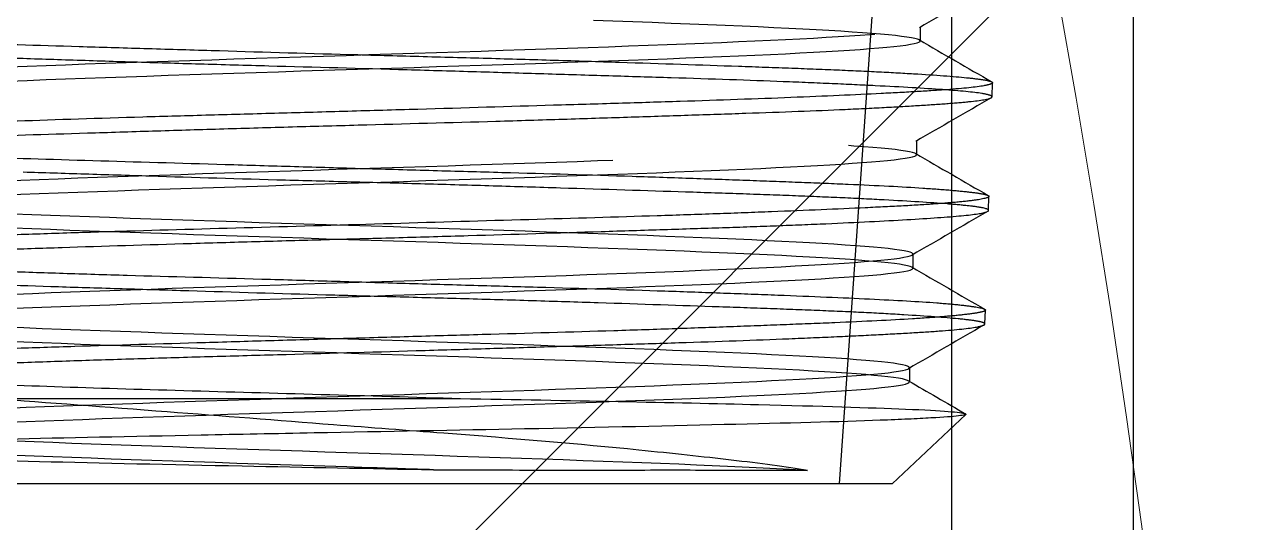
# Model space of a CAD drawing. Header units: millimetres. Extents: x -46397 to 283259, y -8690 to 23983.
# Drawn here: x -13623.84 to -13592.96, y 22602.03 to 22614.49 of the extents above; entities that cross this region are included whole.
import ezdxf

# ---------------------------------------------------------------- set-up
doc = ezdxf.new("R2010")
doc.units = ezdxf.units.MM
doc.linetypes.add('CENTER', pattern=[2, 1.25, -0.25, 0.25, -0.25])
doc.linetypes.add('PHANTOM', pattern=[63.5, 31.75, -6.35, 6.35, -6.35, 6.35, -6.35])
doc.layers.add('DUONGTAM', color=1, linetype='CENTER', lineweight=0)

# ---------------------------------------------------------------- blocks, each defined once
blk = doc.blocks.new('BO-3')
at = {"color": 251, "linetype": 'PHANTOM', "ltscale": 5, "extrusion": (0, 1, 0)}
for p, q in [((698.445, 4551.825), (698.445, 4598.867)), ((702.992, 4551.825), (702.992, 4598.867)), ((695.633, 4571.783), (697.331, 4596.079)), ((697.653, 4583.223), (697.653, 4582.867)), ((699.452, 4581.468), (699.463, 4581.821)), ((697.563, 4580.377), (697.563, 4580.022)), ((699.363, 4578.625), (699.374, 4578.976)), ((697.472, 4577.532), (697.472, 4577.177)), ((699.275, 4575.781), (699.286, 4576.13)), ((697.382, 4574.688), (697.382, 4574.332)), ((674.431, 4573.916), (686.135, 4573.916)), ((696.947, 4571.783), (698.792, 4573.517)), ((696.947, 4571.783), (669.836, 4571.783))]:
    blk.add_line(p, q, dxfattribs=at)
at = {"color": 251, "linetype": 'PHANTOM', "ltscale": 5}
for points, knots in [([(685.458, 4572.131), (684.925, 4572.148), (684.387, 4572.166), (680.886, 4572.28), (677.899, 4572.376), (673.019, 4572.569), (671.141, 4572.665), (669.228, 4572.858), (669.199, 4572.954), (671.009, 4573.147), (672.844, 4573.243), (677.67, 4573.436), (680.648, 4573.532), (686.592, 4573.724), (689.542, 4573.821), (694.265, 4574.013), (696.026, 4574.11), (697.666, 4574.302), (697.541, 4574.399), (695.449, 4574.591), (693.486, 4574.688), (688.48, 4574.88), (685.45, 4574.977), (679.499, 4575.169), (676.593, 4575.265), (672.038, 4575.458), (670.402, 4575.554), (669.04, 4575.747), (669.318, 4575.843), (671.69, 4576.036), (673.776, 4576.132), (678.951, 4576.325), (682.026, 4576.421), (687.971, 4576.614), (690.825, 4576.71), (695.199, 4576.903), (696.707, 4576.999), (697.785, 4577.192), (697.352, 4577.288), (694.706, 4577.481), (692.5, 4577.577), (687.167, 4577.77), (684.055, 4577.866), (678.131, 4578.059), (675.337, 4578.155), (671.156, 4578.347), (669.78, 4578.444), (668.99, 4578.636), (669.577, 4578.733), (672.493, 4578.925), (674.814, 4579.022), (680.293, 4579.214), (683.436, 4579.311), (689.323, 4579.503), (692.051, 4579.6), (696.028, 4579.792), (697.267, 4579.888), (697.765, 4580.081), (697.024, 4580.177), (693.844, 4580.37), (691.412, 4580.466), (685.8, 4580.659), (682.634, 4580.755), (676.798, 4580.948), (674.143, 4581.044), (670.381, 4581.237), (669.284, 4581.333), (669.08, 4581.526), (669.974, 4581.622), (673.413, 4581.815), (675.949, 4581.911), (681.682, 4582.104), (684.863, 4582.2), (690.634, 4582.393), (693.208, 4582.489), (696.745, 4582.682), (697.698, 4582.778), (697.605, 4582.971), (696.559, 4583.067), (692.868, 4583.259), (690.232, 4583.356), (684.392, 4583.548), (681.204, 4583.645), (675.512, 4583.837), (673.025, 4583.934), (669.724, 4584.126), (668.919, 4584.223), (669.311, 4584.415), (670.507, 4584.512), (674.443, 4584.704), (677.172, 4584.8), (683.105, 4584.993), (686.294, 4585.089), (691.891, 4585.282), (694.285, 4585.378), (697.341, 4585.571), (697.995, 4585.667), (697.303, 4585.86), (695.959, 4585.956), (691.787, 4586.149), (688.971, 4586.245), (682.957, 4586.438), (679.776, 4586.534), (674.287, 4586.727), (671.994, 4586.823), (669.192, 4587.016), (668.691, 4587.112), (669.682, 4587.305), (671.173, 4587.401), (675.573, 4587.594), (678.47, 4587.69), (684.549, 4587.882), (687.715, 4587.979), (693.081, 4588.171), (695.268, 4588.268), (697.808, 4588.46), (698.153, 4588.557), (696.862, 4588.749), (695.229, 4588.846), (690.61, 4589.038), (687.638, 4589.135), (681.508, 4589.327), (678.366, 4589.423), (673.135, 4589.616), (671.061, 4589.712), (668.792, 4589.905), (668.603, 4590.001), (670.193, 4590.194), (671.966, 4590.29), (676.793, 4590.483), (679.833, 4590.579), (686, 4590.772), (689.111, 4590.868), (694.191, 4591.061), (696.148, 4591.157), (698.139, 4591.35), (698.169, 4591.446), (696.284, 4591.639), (694.373, 4591.735), (689.349, 4591.928), (686.248, 4592.024), (680.059, 4592.217), (676.987, 4592.313), (672.07, 4592.505), (670.237, 4592.602), (668.529, 4592.794), (668.659, 4592.891), (670.838, 4593.083), (672.881, 4593.18), (678.093, 4593.372), (681.248, 4593.469), (687.444, 4593.661), (690.469, 4593.758), (695.21, 4593.95), (696.914, 4594.046), (698.331, 4594.239), (698.041, 4594.335), (695.572, 4594.528), (693.4, 4594.624), (688.013, 4594.817), (684.812, 4594.913), (678.624, 4595.106), (675.654, 4595.202), (671.101, 4595.395), (669.531, 4595.491), (668.409, 4595.684), (668.86, 4595.78), (671.614, 4595.973), (673.91, 4596.069), (679.461, 4596.262), (682.701, 4596.358), (688.866, 4596.551), (691.774, 4596.647), (696.126, 4596.84), (697.557, 4596.936), (698.38, 4597.129), (697.768, 4597.225), (694.733, 4597.417), (692.318, 4597.514), (686.616, 4597.706), (683.345, 4597.803), (677.218, 4597.995), (674.379, 4598.092), (670.241, 4598.284), (668.952, 4598.381), (668.433, 4598.573), (669.205, 4598.67), (671.44, 4598.8), (672.128, 4598.833), (672.903, 4598.867)], [0.0142017, 0.0142017, 0.0142017, 0.0142017, 0.015625, 0.015625, 0.0234375, 0.0234375, 0.03125, 0.03125, 0.0390625, 0.0390625, 0.046875, 0.046875, 0.0546875, 0.0546875, 0.0625, 0.0625, 0.0703125, 0.0703125, 0.078125, 0.078125, 0.0859375, 0.0859375, 0.09375, 0.09375, 0.1015625, 0.1015625, 0.109375, 0.109375, 0.1171875, 0.1171875, 0.125, 0.125, 0.1328125, 0.1328125, 0.140625, 0.140625, 0.1484375, 0.1484375, 0.15625, 0.15625, 0.1640625, 0.1640625, 0.171875, 0.171875, 0.1796875, 0.1796875, 0.1875, 0.1875, 0.1953125, 0.1953125, 0.203125, 0.203125, 0.2109375, 0.2109375, 0.21875, 0.21875, 0.2265625, 0.2265625, 0.234375, 0.234375, 0.2421875, 0.2421875, 0.25, 0.25, 0.2578125, 0.2578125, 0.265625, 0.265625, 0.2734375, 0.2734375, 0.28125, 0.28125, 0.2890625, 0.2890625, 0.296875, 0.296875, 0.3046875, 0.3046875, 0.3125, 0.3125, 0.3203125, 0.3203125, 0.328125, 0.328125, 0.3359375, 0.3359375, 0.34375, 0.34375, 0.3515625, 0.3515625, 0.359375, 0.359375, 0.3671875, 0.3671875, 0.375, 0.375, 0.3828125, 0.3828125, 0.390625, 0.390625, 0.3984375, 0.3984375, 0.40625, 0.40625, 0.4140625, 0.4140625, 0.421875, 0.421875, 0.4296875, 0.4296875, 0.4375, 0.4375, 0.4453125, 0.4453125, 0.453125, 0.453125, 0.4609375, 0.4609375, 0.46875, 0.46875, 0.4765625, 0.4765625, 0.484375, 0.484375, 0.4921875, 0.4921875, 0.5, 0.5, 0.5078125, 0.5078125, 0.515625, 0.515625, 0.5234375, 0.5234375, 0.53125, 0.53125, 0.5390625, 0.5390625, 0.546875, 0.546875, 0.5546875, 0.5546875, 0.5625, 0.5625, 0.5703125, 0.5703125, 0.578125, 0.578125, 0.5859375, 0.5859375, 0.59375, 0.59375, 0.6015625, 0.6015625, 0.609375, 0.609375, 0.6171875, 0.6171875, 0.625, 0.625, 0.6328125, 0.6328125, 0.640625, 0.640625, 0.6484375, 0.6484375, 0.65625, 0.65625, 0.6640625, 0.6640625, 0.671875, 0.671875, 0.6796875, 0.6796875, 0.6875, 0.6875, 0.6953125, 0.6953125, 0.703125, 0.703125, 0.7109375, 0.7109375, 0.71875, 0.71875, 0.7265625, 0.7265625, 0.734375, 0.734375, 0.7371154, 0.7371154, 0.7371154, 0.7371154]), ([(694.829, 4572.117), (694.053, 4572.161), (693.115, 4572.206), (689.727, 4572.346), (686.808, 4572.443), (680.886, 4572.635), (677.899, 4572.732), (673.019, 4572.924), (671.141, 4573.021), (669.228, 4573.213), (669.199, 4573.31), (671.009, 4573.502), (672.844, 4573.599), (677.67, 4573.791), (680.648, 4573.887), (686.592, 4574.08), (689.542, 4574.176), (694.265, 4574.369), (696.026, 4574.465), (697.666, 4574.658), (697.541, 4574.754), (695.449, 4574.947), (693.486, 4575.043), (688.48, 4575.236), (685.45, 4575.332), (679.499, 4575.525), (676.593, 4575.621), (672.038, 4575.814), (670.402, 4575.91), (669.04, 4576.103), (669.318, 4576.199), (671.69, 4576.392), (673.776, 4576.488), (678.951, 4576.681), (682.026, 4576.777), (687.971, 4576.969), (690.825, 4577.066), (695.199, 4577.258), (696.707, 4577.355), (697.785, 4577.547), (697.352, 4577.644), (694.706, 4577.836), (692.5, 4577.933), (687.167, 4578.125), (684.055, 4578.222), (678.131, 4578.414), (675.337, 4578.51), (671.156, 4578.703), (669.78, 4578.799), (668.99, 4578.992), (669.577, 4579.088), (672.493, 4579.281), (674.814, 4579.377), (680.293, 4579.57), (683.436, 4579.666), (689.323, 4579.859), (692.051, 4579.955), (696.028, 4580.148), (697.267, 4580.244), (697.765, 4580.437), (697.024, 4580.533), (693.844, 4580.726), (691.412, 4580.822), (685.8, 4581.015), (682.634, 4581.111), (676.798, 4581.304), (674.143, 4581.4), (670.381, 4581.592), (669.284, 4581.689), (669.08, 4581.881), (669.974, 4581.978), (673.413, 4582.17), (675.949, 4582.267), (681.682, 4582.459), (684.863, 4582.556), (690.634, 4582.748), (693.208, 4582.845), (696.745, 4583.037), (697.698, 4583.134), (697.605, 4583.326), (696.559, 4583.422), (692.868, 4583.615), (690.232, 4583.711), (684.392, 4583.904), (681.204, 4584), (675.512, 4584.193), (673.025, 4584.289), (669.724, 4584.482), (668.919, 4584.578), (669.311, 4584.771), (670.507, 4584.867), (674.443, 4585.06), (677.172, 4585.156), (683.105, 4585.349), (686.294, 4585.445), (691.891, 4585.638), (694.285, 4585.734), (697.341, 4585.927), (697.995, 4586.023), (697.303, 4586.216), (695.959, 4586.312), (691.787, 4586.504), (688.971, 4586.601), (682.957, 4586.793), (679.776, 4586.89), (674.287, 4587.082), (671.994, 4587.179), (669.192, 4587.371), (668.691, 4587.468), (669.682, 4587.66), (671.173, 4587.757), (675.573, 4587.949), (678.47, 4588.045), (684.549, 4588.238), (687.715, 4588.334), (693.081, 4588.527), (695.268, 4588.623), (697.808, 4588.816), (698.153, 4588.912), (696.862, 4589.105), (695.229, 4589.201), (690.61, 4589.394), (687.638, 4589.49), (681.508, 4589.683), (678.366, 4589.779), (673.135, 4589.972), (671.061, 4590.068), (668.792, 4590.261), (668.603, 4590.357), (670.193, 4590.55), (671.966, 4590.646), (676.793, 4590.839), (679.833, 4590.935), (686, 4591.127), (689.111, 4591.224), (694.191, 4591.416), (696.148, 4591.513), (698.139, 4591.705), (698.169, 4591.802), (696.284, 4591.994), (694.373, 4592.091), (689.349, 4592.283), (686.248, 4592.38), (680.059, 4592.572), (676.987, 4592.668), (672.07, 4592.861), (670.237, 4592.957), (668.529, 4593.15), (668.659, 4593.246), (670.838, 4593.439), (672.881, 4593.535), (678.093, 4593.728), (681.248, 4593.824), (687.444, 4594.017), (690.469, 4594.113), (695.21, 4594.306), (696.914, 4594.402), (698.331, 4594.595), (698.041, 4594.691), (695.572, 4594.884), (693.4, 4594.98), (688.013, 4595.173), (684.812, 4595.269), (678.624, 4595.462), (675.654, 4595.558), (671.101, 4595.75), (669.531, 4595.847), (668.409, 4596.039), (668.86, 4596.136), (671.614, 4596.328), (673.91, 4596.425), (679.461, 4596.617), (682.701, 4596.714), (688.866, 4596.906), (691.774, 4597.003), (696.126, 4597.195), (697.557, 4597.292), (698.38, 4597.484), (697.768, 4597.58), (694.733, 4597.773), (692.318, 4597.869), (686.616, 4598.062), (683.345, 4598.158), (677.218, 4598.351), (674.379, 4598.447), (670.241, 4598.64), (668.952, 4598.736), (668.662, 4598.844), (668.645, 4598.856), (668.644, 4598.867)], [0.0042069, 0.0042069, 0.0042069, 0.0042069, 0.0078125, 0.0078125, 0.015625, 0.015625, 0.0234375, 0.0234375, 0.03125, 0.03125, 0.0390625, 0.0390625, 0.046875, 0.046875, 0.0546875, 0.0546875, 0.0625, 0.0625, 0.0703125, 0.0703125, 0.078125, 0.078125, 0.0859375, 0.0859375, 0.09375, 0.09375, 0.1015625, 0.1015625, 0.109375, 0.109375, 0.1171875, 0.1171875, 0.125, 0.125, 0.1328125, 0.1328125, 0.140625, 0.140625, 0.1484375, 0.1484375, 0.15625, 0.15625, 0.1640625, 0.1640625, 0.171875, 0.171875, 0.1796875, 0.1796875, 0.1875, 0.1875, 0.1953125, 0.1953125, 0.203125, 0.203125, 0.2109375, 0.2109375, 0.21875, 0.21875, 0.2265625, 0.2265625, 0.234375, 0.234375, 0.2421875, 0.2421875, 0.25, 0.25, 0.2578125, 0.2578125, 0.265625, 0.265625, 0.2734375, 0.2734375, 0.28125, 0.28125, 0.2890625, 0.2890625, 0.296875, 0.296875, 0.3046875, 0.3046875, 0.3125, 0.3125, 0.3203125, 0.3203125, 0.328125, 0.328125, 0.3359375, 0.3359375, 0.34375, 0.34375, 0.3515625, 0.3515625, 0.359375, 0.359375, 0.3671875, 0.3671875, 0.375, 0.375, 0.3828125, 0.3828125, 0.390625, 0.390625, 0.3984375, 0.3984375, 0.40625, 0.40625, 0.4140625, 0.4140625, 0.421875, 0.421875, 0.4296875, 0.4296875, 0.4375, 0.4375, 0.4453125, 0.4453125, 0.453125, 0.453125, 0.4609375, 0.4609375, 0.46875, 0.46875, 0.4765625, 0.4765625, 0.484375, 0.484375, 0.4921875, 0.4921875, 0.5, 0.5, 0.5078125, 0.5078125, 0.515625, 0.515625, 0.5234375, 0.5234375, 0.53125, 0.53125, 0.5390625, 0.5390625, 0.546875, 0.546875, 0.5546875, 0.5546875, 0.5625, 0.5625, 0.5703125, 0.5703125, 0.578125, 0.578125, 0.5859375, 0.5859375, 0.59375, 0.59375, 0.6015625, 0.6015625, 0.609375, 0.609375, 0.6171875, 0.6171875, 0.625, 0.625, 0.6328125, 0.6328125, 0.640625, 0.640625, 0.6484375, 0.6484375, 0.65625, 0.65625, 0.6640625, 0.6640625, 0.671875, 0.671875, 0.6796875, 0.6796875, 0.6875, 0.6875, 0.6953125, 0.6953125, 0.703125, 0.703125, 0.7109375, 0.7109375, 0.71875, 0.71875, 0.7265625, 0.7265625, 0.7275, 0.7275, 0.7275, 0.7275]), ([(676.584, 4582.73), (677.11, 4582.714), (677.65, 4582.698), (678.205, 4582.682), (678.76, 4582.665), (679.324, 4582.648), (679.89, 4582.631)], [0.550494095, 0.550494095, 0.550494095, 0.550494095, 0.551608011, 0.551608011, 0.551608011, 0.552721927, 0.552721927, 0.552721927, 0.552721927]), ([(693.097, 4582.236), (693.561, 4582.22), (694.011, 4582.204), (694.434, 4582.188), (694.857, 4582.173), (695.256, 4582.157), (695.631, 4582.141)], [0.561633252, 0.561633252, 0.561633252, 0.561633252, 0.562747167, 0.562747167, 0.562747167, 0.563861083, 0.563861083, 0.563861083, 0.563861083]), ([(694.219, 4581.848), (693.362, 4581.881), (692.428, 4581.912), (691.414, 4581.944), (690.908, 4581.959), (690.383, 4581.975), (689.852, 4581.991)], [0.177296854, 0.177296854, 0.177296854, 0.177296854, 0.179513065, 0.179513065, 0.179513065, 0.18062117, 0.18062117, 0.18062117, 0.18062117]), ([(698.876, 4581.941), (699.032, 4581.925), (699.158, 4581.909), (699.252, 4581.894), (699.347, 4581.878), (699.409, 4581.862), (699.44, 4581.846), (699.471, 4581.83), (699.471, 4581.814), (699.439, 4581.797)], [0.568316746, 0.568316746, 0.568316746, 0.568316746, 0.569430661, 0.569430661, 0.569430661, 0.570544577, 0.570544577, 0.570544577, 0.571658493, 0.571658493, 0.571658493, 0.571658493]), ([(697.577, 4581.599), (697.301, 4581.583), (697, 4581.567), (696.673, 4581.551), (696.021, 4581.519), (695.268, 4581.485), (694.414, 4581.45)], [0.576114155, 0.576114155, 0.576114155, 0.576114155, 0.577228071, 0.577228071, 0.577228071, 0.579455902, 0.579455902, 0.579455902, 0.579455902]), ([(698.93, 4581.354), (699.226, 4581.386), (699.395, 4581.417), (699.44, 4581.45), (699.462, 4581.467), (699.453, 4581.484), (699.412, 4581.501)], [0.166215801, 0.166215801, 0.166215801, 0.166215801, 0.168432011, 0.168432011, 0.168432011, 0.169540117, 0.169540117, 0.169540117, 0.169540117]), ([(691.638, 4581.352), (691.14, 4581.336), (690.625, 4581.32), (690.092, 4581.304), (689.559, 4581.288), (689.014, 4581.272), (688.464, 4581.256), (687.362, 4581.224), (686.23, 4581.189), (685.066, 4581.155), (684.483, 4581.138), (683.897, 4581.121), (683.316, 4581.105)], [0.581683733, 0.581683733, 0.581683733, 0.581683733, 0.582797649, 0.582797649, 0.582797649, 0.583911565, 0.583911565, 0.583911565, 0.586139396, 0.586139396, 0.586139396, 0.587253311, 0.587253311, 0.587253311, 0.587253311]), ([(696.812, 4581.206), (697.133, 4581.223), (697.425, 4581.24), (697.689, 4581.257), (697.953, 4581.274), (698.188, 4581.29), (698.396, 4581.306)], [0.162891485, 0.162891485, 0.162891485, 0.162891485, 0.16399959, 0.16399959, 0.16399959, 0.165107695, 0.165107695, 0.165107695, 0.165107695]), ([(678.178, 4580.961), (677.079, 4580.928), (676.031, 4580.893), (675.036, 4580.859), (674.538, 4580.842), (674.052, 4580.826), (673.592, 4580.809)], [0.590595058, 0.590595058, 0.590595058, 0.590595058, 0.59282289, 0.59282289, 0.59282289, 0.593936805, 0.593936805, 0.593936805, 0.593936805]), ([(683.316, 4581.105), (682.735, 4581.088), (682.157, 4581.072), (681.582, 4581.056), (681.006, 4581.041), (680.434, 4581.025), (679.864, 4581.009)], [0.587253311, 0.587253311, 0.587253311, 0.587253311, 0.588367227, 0.588367227, 0.588367227, 0.589481143, 0.589481143, 0.589481143, 0.589481143]), ([(681.823, 4580.716), (682.404, 4580.732), (682.992, 4580.748), (683.574, 4580.764), (684.738, 4580.796), (685.888, 4580.826), (687.023, 4580.859)], [0.151810431, 0.151810431, 0.151810431, 0.151810431, 0.152918537, 0.152918537, 0.152918537, 0.155134747, 0.155134747, 0.155134747, 0.155134747]), ([(687.023, 4580.859), (687.591, 4580.876), (688.158, 4580.893), (688.707, 4580.91), (689.257, 4580.928), (689.793, 4580.945), (690.316, 4580.961), (690.838, 4580.978), (691.347, 4580.995), (691.842, 4581.011)], [0.155134747, 0.155134747, 0.155134747, 0.155134747, 0.156242853, 0.156242853, 0.156242853, 0.157350958, 0.157350958, 0.157350958, 0.158459063, 0.158459063, 0.158459063, 0.158459063]), ([(673.905, 4579.972), (674.84, 4579.938), (675.866, 4579.906), (676.928, 4579.874), (677.99, 4579.843), (679.095, 4579.811), (680.244, 4579.777)], [0.612873371, 0.612873371, 0.612873371, 0.612873371, 0.615101203, 0.615101203, 0.615101203, 0.617329034, 0.617329034, 0.617329034, 0.617329034]), ([(687.174, 4579.578), (688.302, 4579.547), (689.391, 4579.515), (690.44, 4579.481), (690.964, 4579.464), (691.477, 4579.446), (691.968, 4579.429), (692.458, 4579.412), (692.929, 4579.395), (693.381, 4579.379)], [0.621784696, 0.621784696, 0.621784696, 0.621784696, 0.624012528, 0.624012528, 0.624012528, 0.625126443, 0.625126443, 0.625126443, 0.626240359, 0.626240359, 0.626240359, 0.626240359]), ([(688.64, 4579.184), (688.09, 4579.201), (687.523, 4579.218), (686.956, 4579.235), (686.388, 4579.252), (685.817, 4579.269), (685.242, 4579.285), (684.667, 4579.301), (684.089, 4579.317), (683.506, 4579.333)], [0.117459166, 0.117459166, 0.117459166, 0.117459166, 0.118567271, 0.118567271, 0.118567271, 0.119675376, 0.119675376, 0.119675376, 0.120783482, 0.120783482, 0.120783482, 0.120783482]), ([(698.408, 4579.133), (698.608, 4579.116), (698.776, 4579.099), (698.914, 4579.082), (699.052, 4579.066), (699.159, 4579.05), (699.236, 4579.034)], [0.631809937, 0.631809937, 0.631809937, 0.631809937, 0.632923853, 0.632923853, 0.632923853, 0.634037768, 0.634037768, 0.634037768, 0.634037768]), ([(697.315, 4578.395), (697.884, 4578.428), (698.348, 4578.46), (698.683, 4578.491), (699.018, 4578.523), (699.231, 4578.555), (699.319, 4578.59), (699.406, 4578.625), (699.365, 4578.659), (699.199, 4578.692)], [0.09972948, 0.09972948, 0.09972948, 0.09972948, 0.101945691, 0.101945691, 0.101945691, 0.104161902, 0.104161902, 0.104161902, 0.106378112, 0.106378112, 0.106378112, 0.106378112]), ([(692.548, 4578.539), (692.068, 4578.522), (691.574, 4578.505), (691.065, 4578.489), (690.049, 4578.456), (688.974, 4578.425), (687.847, 4578.393), (686.72, 4578.361), (685.578, 4578.327), (684.421, 4578.293)], [0.645176925, 0.645176925, 0.645176925, 0.645176925, 0.64629084, 0.64629084, 0.64629084, 0.648518672, 0.648518672, 0.648518672, 0.650746503, 0.650746503, 0.650746503, 0.650746503]), ([(682.855, 4577.898), (683.433, 4577.913), (684.013, 4577.929), (684.592, 4577.945), (685.172, 4577.961), (685.756, 4577.978), (686.33, 4577.995), (687.479, 4578.03), (688.588, 4578.064), (689.657, 4578.098)], [0.088648427, 0.088648427, 0.088648427, 0.088648427, 0.089756532, 0.089756532, 0.089756532, 0.090864638, 0.090864638, 0.090864638, 0.093080848, 0.093080848, 0.093080848, 0.093080848]), ([(681.157, 4576.907), (681.732, 4576.89), (682.318, 4576.873), (682.903, 4576.856), (683.487, 4576.838), (684.068, 4576.821), (684.646, 4576.804)], [0.681936141, 0.681936141, 0.681936141, 0.681936141, 0.683050057, 0.683050057, 0.683050057, 0.684163972, 0.684163972, 0.684163972, 0.684163972]), ([(692.727, 4576.557), (693.202, 4576.54), (693.653, 4576.523), (694.082, 4576.506), (694.94, 4576.472), (695.709, 4576.44), (696.385, 4576.408)], [0.68973355, 0.68973355, 0.68973355, 0.68973355, 0.690847466, 0.690847466, 0.690847466, 0.693075297, 0.693075297, 0.693075297, 0.693075297]), ([(689.586, 4576.31), (689.05, 4576.327), (688.496, 4576.344), (687.937, 4576.361), (687.377, 4576.378), (686.813, 4576.394), (686.243, 4576.41)], [0.053189056, 0.053189056, 0.053189056, 0.053189056, 0.054297162, 0.054297162, 0.054297162, 0.055405267, 0.055405267, 0.055405267, 0.055405267]), ([(696.607, 4575.515), (696.929, 4575.532), (697.223, 4575.548), (697.491, 4575.564), (697.759, 4575.58), (698.001, 4575.596), (698.211, 4575.612)], [0.035459371, 0.035459371, 0.035459371, 0.035459371, 0.036567476, 0.036567476, 0.036567476, 0.037675581, 0.037675581, 0.037675581, 0.037675581]), ([(686.761, 4575.166), (687.331, 4575.183), (687.89, 4575.2), (688.439, 4575.217), (688.988, 4575.233), (689.527, 4575.249), (690.055, 4575.266)], [0.027702633, 0.027702633, 0.027702633, 0.027702633, 0.028810739, 0.028810739, 0.028810739, 0.029918844, 0.029918844, 0.029918844, 0.029918844]), ([(681.556, 4575.015), (682.712, 4575.047), (683.87, 4575.079), (685.03, 4575.114), (685.609, 4575.131), (686.192, 4575.149), (686.761, 4575.166)], [0.024378317, 0.024378317, 0.024378317, 0.024378317, 0.026594528, 0.026594528, 0.026594528, 0.027702633, 0.027702633, 0.027702633, 0.027702633]), ([(675.013, 4574.814), (675.509, 4574.832), (676.025, 4574.849), (676.55, 4574.867), (677.075, 4574.884), (677.61, 4574.901), (678.157, 4574.918)], [0.019945896, 0.019945896, 0.019945896, 0.019945896, 0.021054001, 0.021054001, 0.021054001, 0.022162107, 0.022162107, 0.022162107, 0.022162107]), ([(675.969, 4574.216), (676.994, 4574.182), (678.072, 4574.149), (679.204, 4574.117), (680.335, 4574.084), (681.484, 4574.053), (682.642, 4574.02), (683.8, 4573.986), (684.978, 4573.951), (686.135, 4573.916)], [0.742087586, 0.742087586, 0.742087586, 0.742087586, 0.744315417, 0.744315417, 0.744315417, 0.746543248, 0.746543248, 0.746543248, 0.748771079, 0.748771079, 0.748771079, 0.748771079]), ([(686.135, 4573.916), (687.503, 4573.89), (688.832, 4573.866), (691.36, 4573.817), (692.541, 4573.791), (695.141, 4573.725), (696.398, 4573.688), (698.241, 4573.612), (698.683, 4573.572), (698.869, 4573.502), (698.623, 4573.47), (697.73, 4573.416), (697.326, 4573.396), (695.87, 4573.339), (694.578, 4573.305), (691.467, 4573.231), (689.662, 4573.19), (686.035, 4573.119), (684.25, 4573.088), (681.515, 4573.034), (680.566, 4573.015), (677.887, 4572.96), (676.233, 4572.928), (673.228, 4572.855), (671.922, 4572.815), (670.476, 4572.76), (670.086, 4572.743), (669.09, 4572.687), (668.865, 4572.646), (669.058, 4572.577), (669.462, 4572.543), (670.718, 4572.483), (671.19, 4572.464), (672.783, 4572.409), (674.09, 4572.377), (677.135, 4572.304), (678.864, 4572.264), (682.249, 4572.196), (683.868, 4572.165), (685.458, 4572.131)], [-5.991371, -5.991371, -5.991371, -5.991371, -5.756166, -5.756166, -5.51587, -5.51587, -5.167354, -5.167354, -4.794198, -4.794198, -4.422975, -4.422975, -4.225, -4.225, -3.835017, -3.835017, -3.438431, -3.438431, -3.085621, -3.085621, -2.895458, -2.895458, -2.534856, -2.534856, -2.151513, -2.151513, -1.969769, -1.969769, -1.564136, -1.564136, -1.177055, -1.177055, -1.000421, -1.000421, -0.66023, -0.66023, -0.308798, -0.308798, 0, 0, 0, 0]), ([(694.829, 4572.117), (694.294, 4572.205), (693.652, 4572.289), (692.225, 4572.454), (691.442, 4572.539), (689.121, 4572.773), (687.477, 4572.911), (684.811, 4573.114), (683.875, 4573.184), (681.553, 4573.366), (680.157, 4573.476), (677.253, 4573.697), (675.794, 4573.802), (674.431, 4573.916)], [-1.494979, -1.494979, -1.494979, -1.494979, -1.287461, -1.287461, -1.092573, -1.092573, -0.748624, -0.748624, -0.571424, -0.571424, -0.302102, -0.302102, -0.000001, -0.000001, -0.000001, -0.000001]), ([(685.458, 4572.131), (686.432, 4572.128), (687.391, 4572.125), (689.162, 4572.124), (689.981, 4572.125), (691.536, 4572.126), (692.264, 4572.126), (693.642, 4572.121), (694.276, 4572.118), (694.829, 4572.117)], [-0.7261823, -0.7261823, -0.7261823, -0.7261823, -0.537151, -0.537151, -0.3630117, -0.3630117, -0.1860264, -0.1860264, 0, 0, 0, 0])]:
    blk.add_open_spline(points, degree=3, knots=knots, dxfattribs=at)
for points in [[(699.523, 4584.292), (698.892, 4583.927), (698.262, 4583.563), (697.632, 4583.199)], [(673.607, 4582.825), (674.54, 4582.792), (675.533, 4582.762), (676.584, 4582.73)], [(697.632, 4582.892), (698.236, 4582.542), (698.84, 4582.193), (699.445, 4581.844)], [(676.338, 4582.387), (675.814, 4582.404), (675.298, 4582.421), (674.805, 4582.437)], [(677.94, 4582.336), (677.396, 4582.353), (676.861, 4582.37), (676.338, 4582.387)], [(679.89, 4582.631), (681.023, 4582.597), (682.175, 4582.563), (683.345, 4582.531)], [(683.345, 4582.531), (683.93, 4582.514), (684.517, 4582.498), (685.094, 4582.483)], [(685.094, 4582.483), (685.672, 4582.467), (686.244, 4582.452), (686.809, 4582.436)], [(686.809, 4582.436), (687.375, 4582.42), (687.935, 4582.404), (688.489, 4582.387)], [(688.489, 4582.387), (689.043, 4582.37), (689.59, 4582.353), (690.118, 4582.336)], [(679.606, 4582.286), (679.041, 4582.302), (678.485, 4582.319), (677.94, 4582.336)], [(681.331, 4582.238), (680.752, 4582.254), (680.172, 4582.27), (679.606, 4582.286)], [(684.804, 4582.142), (683.646, 4582.176), (682.488, 4582.207), (681.331, 4582.238)], [(686.539, 4582.092), (685.966, 4582.109), (685.383, 4582.126), (684.804, 4582.142)], [(688.226, 4582.041), (687.674, 4582.058), (687.111, 4582.075), (686.539, 4582.092)], [(689.852, 4581.991), (689.32, 4582.007), (688.778, 4582.024), (688.226, 4582.041)], [(690.118, 4582.336), (691.174, 4582.302), (692.167, 4582.268), (693.097, 4582.236)], [(695.631, 4582.141), (696.006, 4582.125), (696.358, 4582.109), (696.685, 4582.092)], [(696.685, 4582.092), (697.012, 4582.075), (697.316, 4582.058), (697.59, 4582.041)], [(697.59, 4582.041), (698.136, 4582.007), (698.564, 4581.974), (698.876, 4581.941)], [(695.445, 4581.797), (695.058, 4581.814), (694.648, 4581.831), (694.219, 4581.848)], [(696.526, 4581.746), (696.192, 4581.762), (695.833, 4581.78), (695.445, 4581.797)], [(698.208, 4581.649), (697.755, 4581.681), (697.193, 4581.712), (696.526, 4581.746)], [(699.248, 4581.746), (699.057, 4581.711), (698.745, 4581.679), (698.314, 4581.647)], [(699.439, 4581.797), (699.407, 4581.78), (699.343, 4581.763), (699.248, 4581.746)], [(694.414, 4581.45), (693.559, 4581.416), (692.633, 4581.383), (691.638, 4581.352)], [(699.432, 4581.445), (698.802, 4581.081), (698.172, 4580.717), (697.542, 4580.353)], [(698.314, 4581.647), (698.099, 4581.631), (697.852, 4581.615), (697.577, 4581.599)], [(699.195, 4581.552), (698.989, 4581.586), (698.661, 4581.617), (698.208, 4581.649)], [(699.412, 4581.501), (699.371, 4581.519), (699.298, 4581.536), (699.195, 4581.552)], [(693.281, 4581.059), (694.2, 4581.091), (695.03, 4581.121), (695.771, 4581.155)], [(695.771, 4581.155), (696.141, 4581.172), (696.491, 4581.189), (696.812, 4581.206)], [(698.396, 4581.306), (698.603, 4581.322), (698.782, 4581.338), (698.93, 4581.354)], [(679.864, 4581.009), (679.294, 4580.993), (678.728, 4580.977), (678.178, 4580.961)], [(691.842, 4581.011), (692.337, 4581.027), (692.821, 4581.043), (693.281, 4581.059)], [(673.798, 4580.469), (674.728, 4580.5), (675.725, 4580.531), (676.79, 4580.564)], [(676.79, 4580.564), (677.322, 4580.58), (677.871, 4580.597), (678.423, 4580.615)], [(678.423, 4580.615), (678.976, 4580.632), (679.535, 4580.649), (680.102, 4580.666)], [(680.102, 4580.666), (680.668, 4580.682), (681.242, 4580.699), (681.823, 4580.716)], [(697.542, 4580.046), (698.147, 4579.697), (698.752, 4579.347), (699.357, 4578.997)], [(676.725, 4579.532), (676.195, 4579.549), (675.681, 4579.565), (675.184, 4579.581)], [(680.244, 4579.777), (680.819, 4579.76), (681.399, 4579.743), (681.977, 4579.726)], [(681.977, 4579.726), (682.555, 4579.709), (683.133, 4579.692), (683.713, 4579.675)], [(683.713, 4579.675), (684.292, 4579.659), (684.872, 4579.642), (685.452, 4579.626)], [(685.452, 4579.626), (686.032, 4579.61), (686.61, 4579.594), (687.174, 4579.578)], [(678.357, 4579.481), (677.805, 4579.498), (677.256, 4579.515), (676.725, 4579.532)], [(681.754, 4579.38), (680.595, 4579.412), (679.462, 4579.446), (678.357, 4579.481)], [(683.506, 4579.333), (682.923, 4579.348), (682.334, 4579.364), (681.754, 4579.38)], [(693.381, 4579.379), (693.833, 4579.362), (694.266, 4579.346), (694.679, 4579.33)], [(694.679, 4579.33), (695.092, 4579.314), (695.486, 4579.298), (695.85, 4579.282)], [(695.85, 4579.282), (696.579, 4579.251), (697.202, 4579.219), (697.719, 4579.184)], [(691.777, 4579.084), (690.788, 4579.116), (689.742, 4579.149), (688.64, 4579.184)], [(693.216, 4579.036), (692.756, 4579.052), (692.272, 4579.068), (691.777, 4579.084)], [(694.529, 4578.988), (694.114, 4579.005), (693.677, 4579.021), (693.216, 4579.036)], [(695.706, 4578.939), (695.337, 4578.955), (694.944, 4578.972), (694.529, 4578.988)], [(697.719, 4579.184), (697.977, 4579.167), (698.209, 4579.15), (698.408, 4579.133)], [(699.37, 4578.986), (699.396, 4578.954), (699.295, 4578.922), (699.069, 4578.887)], [(699.236, 4579.034), (699.312, 4579.018), (699.358, 4579.002), (699.37, 4578.986)], [(696.276, 4578.69), (695.584, 4578.658), (694.8, 4578.625), (693.927, 4578.59)], [(696.746, 4578.887), (696.425, 4578.904), (696.076, 4578.922), (695.706, 4578.939)], [(697.234, 4578.738), (696.943, 4578.722), (696.622, 4578.706), (696.276, 4578.69)], [(698.325, 4578.788), (697.913, 4578.819), (697.388, 4578.852), (696.746, 4578.887)], [(698.02, 4578.786), (697.786, 4578.769), (697.524, 4578.753), (697.234, 4578.738)], [(698.634, 4578.836), (698.458, 4578.819), (698.253, 4578.802), (698.02, 4578.786)], [(698.855, 4578.74), (698.709, 4578.756), (698.531, 4578.772), (698.325, 4578.788)], [(699.069, 4578.887), (698.955, 4578.87), (698.809, 4578.853), (698.634, 4578.836)], [(699.199, 4578.692), (699.116, 4578.708), (699.002, 4578.724), (698.855, 4578.74)], [(693.927, 4578.59), (693.49, 4578.573), (693.029, 4578.556), (692.548, 4578.539)], [(695.291, 4578.293), (696.073, 4578.327), (696.747, 4578.362), (697.315, 4578.395)], [(699.342, 4578.601), (698.712, 4578.236), (698.081, 4577.872), (697.45, 4577.507)], [(675.985, 4578.047), (675.471, 4578.03), (674.974, 4578.013), (674.494, 4577.996)], [(677.577, 4578.097), (677.031, 4578.08), (676.499, 4578.064), (675.985, 4578.047)], [(680.933, 4578.192), (679.787, 4578.16), (678.668, 4578.129), (677.577, 4578.097)], [(684.421, 4578.293), (683.263, 4578.259), (682.08, 4578.224), (680.933, 4578.192)], [(689.657, 4578.098), (690.191, 4578.114), (690.718, 4578.131), (691.228, 4578.147)], [(691.228, 4578.147), (691.738, 4578.163), (692.228, 4578.179), (692.699, 4578.195)], [(692.699, 4578.195), (693.17, 4578.21), (693.622, 4578.226), (694.054, 4578.242)], [(694.054, 4578.242), (694.486, 4578.259), (694.9, 4578.276), (695.291, 4578.293)], [(676.154, 4577.698), (677.193, 4577.732), (678.275, 4577.767), (679.401, 4577.8)], [(679.401, 4577.8), (679.965, 4577.817), (680.543, 4577.834), (681.12, 4577.85)], [(681.12, 4577.85), (681.698, 4577.866), (682.276, 4577.882), (682.855, 4577.898)], [(674.639, 4577.648), (675.125, 4577.664), (675.635, 4577.681), (676.154, 4577.698)], [(674.679, 4577.102), (675.164, 4577.085), (675.666, 4577.069), (676.185, 4577.052)], [(697.45, 4577.202), (698.056, 4576.852), (698.662, 4576.501), (699.267, 4576.151)], [(676.066, 4576.708), (675.031, 4576.741), (674.046, 4576.772), (673.157, 4576.805)], [(676.185, 4577.052), (676.703, 4577.036), (677.242, 4577.019), (677.789, 4577.003)], [(677.789, 4577.003), (678.884, 4576.971), (680.006, 4576.94), (681.157, 4576.907)], [(684.646, 4576.804), (685.223, 4576.787), (685.797, 4576.771), (686.367, 4576.754)], [(677.663, 4576.659), (677.116, 4576.676), (676.584, 4576.692), (676.066, 4576.708)], [(679.33, 4576.608), (678.768, 4576.625), (678.21, 4576.642), (677.663, 4576.659)], [(682.767, 4576.506), (681.598, 4576.539), (680.453, 4576.574), (679.33, 4576.608)], [(684.519, 4576.458), (683.94, 4576.474), (683.351, 4576.49), (682.767, 4576.506)], [(686.367, 4576.754), (686.938, 4576.738), (687.507, 4576.722), (688.066, 4576.706)], [(688.066, 4576.706), (689.186, 4576.674), (690.249, 4576.643), (691.257, 4576.609)], [(691.257, 4576.609), (691.761, 4576.592), (692.252, 4576.575), (692.727, 4576.557)], [(686.243, 4576.41), (685.673, 4576.426), (685.099, 4576.442), (684.519, 4576.458)], [(692.617, 4576.208), (691.667, 4576.241), (690.657, 4576.275), (689.586, 4576.31)], [(693.986, 4576.16), (693.552, 4576.176), (693.092, 4576.192), (692.617, 4576.208)], [(696.385, 4576.408), (697.061, 4576.376), (697.62, 4576.345), (698.066, 4576.311)], [(698.066, 4576.311), (698.288, 4576.294), (698.482, 4576.276), (698.647, 4576.259)], [(698.647, 4576.259), (698.811, 4576.241), (698.944, 4576.224), (699.045, 4576.208)], [(699.045, 4576.208), (699.246, 4576.174), (699.322, 4576.142), (699.27, 4576.11)], [(695.215, 4576.112), (694.829, 4576.129), (694.419, 4576.144), (693.986, 4576.16)], [(696.304, 4576.063), (695.965, 4576.08), (695.602, 4576.096), (695.215, 4576.112)], [(697.456, 4575.909), (696.915, 4575.876), (696.267, 4575.844), (695.511, 4575.812)], [(697.245, 4576.011), (696.96, 4576.028), (696.644, 4576.046), (696.304, 4576.063)], [(698.604, 4575.91), (698.269, 4575.942), (697.815, 4575.976), (697.245, 4576.011)], [(698.186, 4575.96), (697.972, 4575.943), (697.727, 4575.926), (697.456, 4575.909)], [(698.733, 4576.012), (698.582, 4575.995), (698.4, 4575.978), (698.186, 4575.96)], [(699.015, 4575.862), (698.91, 4575.878), (698.772, 4575.894), (698.604, 4575.91)], [(699.095, 4576.062), (699.005, 4576.046), (698.885, 4576.029), (698.733, 4576.012)], [(699.234, 4575.814), (699.193, 4575.83), (699.12, 4575.846), (699.015, 4575.862)], [(699.27, 4576.11), (699.244, 4576.094), (699.185, 4576.078), (699.095, 4576.062)], [(689.979, 4575.611), (688.92, 4575.578), (687.82, 4575.546), (686.679, 4575.514)], [(691.533, 4575.661), (691.032, 4575.644), (690.509, 4575.627), (689.979, 4575.611)], [(692.978, 4575.713), (692.516, 4575.696), (692.034, 4575.679), (691.533, 4575.661)], [(694.305, 4575.764), (693.882, 4575.747), (693.44, 4575.73), (692.978, 4575.713)], [(695.511, 4575.812), (695.133, 4575.796), (694.728, 4575.78), (694.305, 4575.764)], [(699.254, 4575.758), (698.623, 4575.393), (697.991, 4575.027), (697.359, 4574.662)], [(698.211, 4575.612), (698.632, 4575.644), (698.927, 4575.677), (699.099, 4575.712)], [(699.099, 4575.712), (699.185, 4575.729), (699.241, 4575.747), (699.263, 4575.764)], [(699.263, 4575.764), (699.286, 4575.781), (699.276, 4575.798), (699.234, 4575.814)], [(679.746, 4575.312), (678.612, 4575.279), (677.521, 4575.248), (676.474, 4575.216)], [(681.472, 4575.363), (680.894, 4575.346), (680.313, 4575.329), (679.746, 4575.312)], [(683.208, 4575.414), (682.629, 4575.397), (682.05, 4575.38), (681.472, 4575.363)], [(684.946, 4575.465), (684.366, 4575.448), (683.787, 4575.431), (683.208, 4575.414)], [(686.679, 4575.514), (686.108, 4575.498), (685.525, 4575.482), (684.946, 4575.465)], [(690.055, 4575.266), (690.584, 4575.282), (691.105, 4575.298), (691.604, 4575.314)], [(691.604, 4575.314), (692.603, 4575.346), (693.523, 4575.378), (694.364, 4575.413)], [(694.364, 4575.413), (694.785, 4575.43), (695.188, 4575.448), (695.563, 4575.465)], [(695.563, 4575.465), (695.938, 4575.482), (696.286, 4575.499), (696.607, 4575.515)], [(676.474, 4575.216), (675.95, 4575.2), (675.435, 4575.183), (674.941, 4575.166)], [(678.157, 4574.918), (678.703, 4574.934), (679.26, 4574.951), (679.828, 4574.967)], [(679.828, 4574.967), (680.396, 4574.983), (680.977, 4574.999), (681.556, 4575.015)], [(673.083, 4574.319), (673.964, 4574.286), (674.944, 4574.25), (675.969, 4574.216)], [(697.359, 4574.358), (697.835, 4574.083), (698.311, 4573.807), (698.787, 4573.532)]]:
    blk.add_open_spline(points, degree=3, dxfattribs=at)

msp = doc.modelspace()

# ---------------------------------------------------------------- hatches: boundary and pattern name
h = msp.add_hatch()
h.set_pattern_fill('AR-HBONE', color=1, scale=0.3)
h.set_pattern_definition([(45, (0, 17679.127), (0, 43.10523), [91.44, -30.48]), (135, (21.553, 17700.68), (4e-15, 43.10523), [91.44, -30.48])])
edge = h.paths.add_edge_path()
edge.add_arc((-13902.919, 22560.306), 309.867, 359.66665, 423.11697)
edge.add_arc((-14299.057, 21778.84), 1186.003, 63.1183, 116.88159)
edge.add_arc((-14695.193, 22560.304), 309.869, 116.88283, 180.33314)
edge.add_line((-15005.057, 22558.503), (-15005.057, 20959.155))
edge.add_arc((-14695.195, 20957.352), 309.867, 179.66663, 243.11695)
edge.add_arc((-14299.057, 21738.817), 1186.003, 243.118292, 296.881582)
edge.add_arc((-13902.921, 20957.353), 309.869, 296.88281, 360.33312)
edge.add_line((-13593.057, 20959.155), (-13593.057, 22558.503))
edge = h.paths.add_edge_path(flags=16)
edge.add_arc((-14695.195, 20957.352), 209.867, 179.59492, 243.11695, ccw=False)
edge.add_line((-14905.057, 20958.836), (-14905.057, 22558.822))
edge.add_arc((-14695.195, 22560.306), 209.867, 116.88305, 180.40508, ccw=False)
edge.add_arc((-14299.057, 21778.843), 1086, 63.118359, 116.881649, ccw=False)
edge.add_arc((-13902.919, 22560.306), 209.867, -0.40506, 63.11697, ccw=False)
edge.add_line((-13693.057, 22558.822), (-13693.057, 20958.836))
edge.add_arc((-13902.919, 20957.352), 209.867, -63.11697, 0.40506, ccw=False)
edge.add_arc((-14299.057, 21738.815), 1086, 243.118351, 296.881641, ccw=False)

# ---------------------------------------------------------------- linework, layer by layer
at = {"layer": 'DUONGTAM', "color": 5, "lineweight": 0, "ltscale": 100, "elevation": -1.499}
msp.add_lwpolyline([(-15005.057, 22508.829), (-15005.057, 21008.829), (-15005.057, 20959.155, 0.284151), (-14835.308, 20680.972, 0.238987), (-13762.808, 20680.971, 0.284152), (-13593.057, 20959.155), (-13593.057, 21008.829), (-13593.057, 22508.829), (-13593.057, 22558.503, 0.284152), (-13762.806, 22836.686, 0.238987), (-14835.306, 22836.687, 0.284151), (-15005.057, 22558.503)], format="xyb", close=True, dxfattribs=at)

# ---------------------------------------------------------------- block references
msp.add_blockref('BO-3', (-14299.057, 18031.215, -1.499))

doc.saveas('drawing.dxf')
